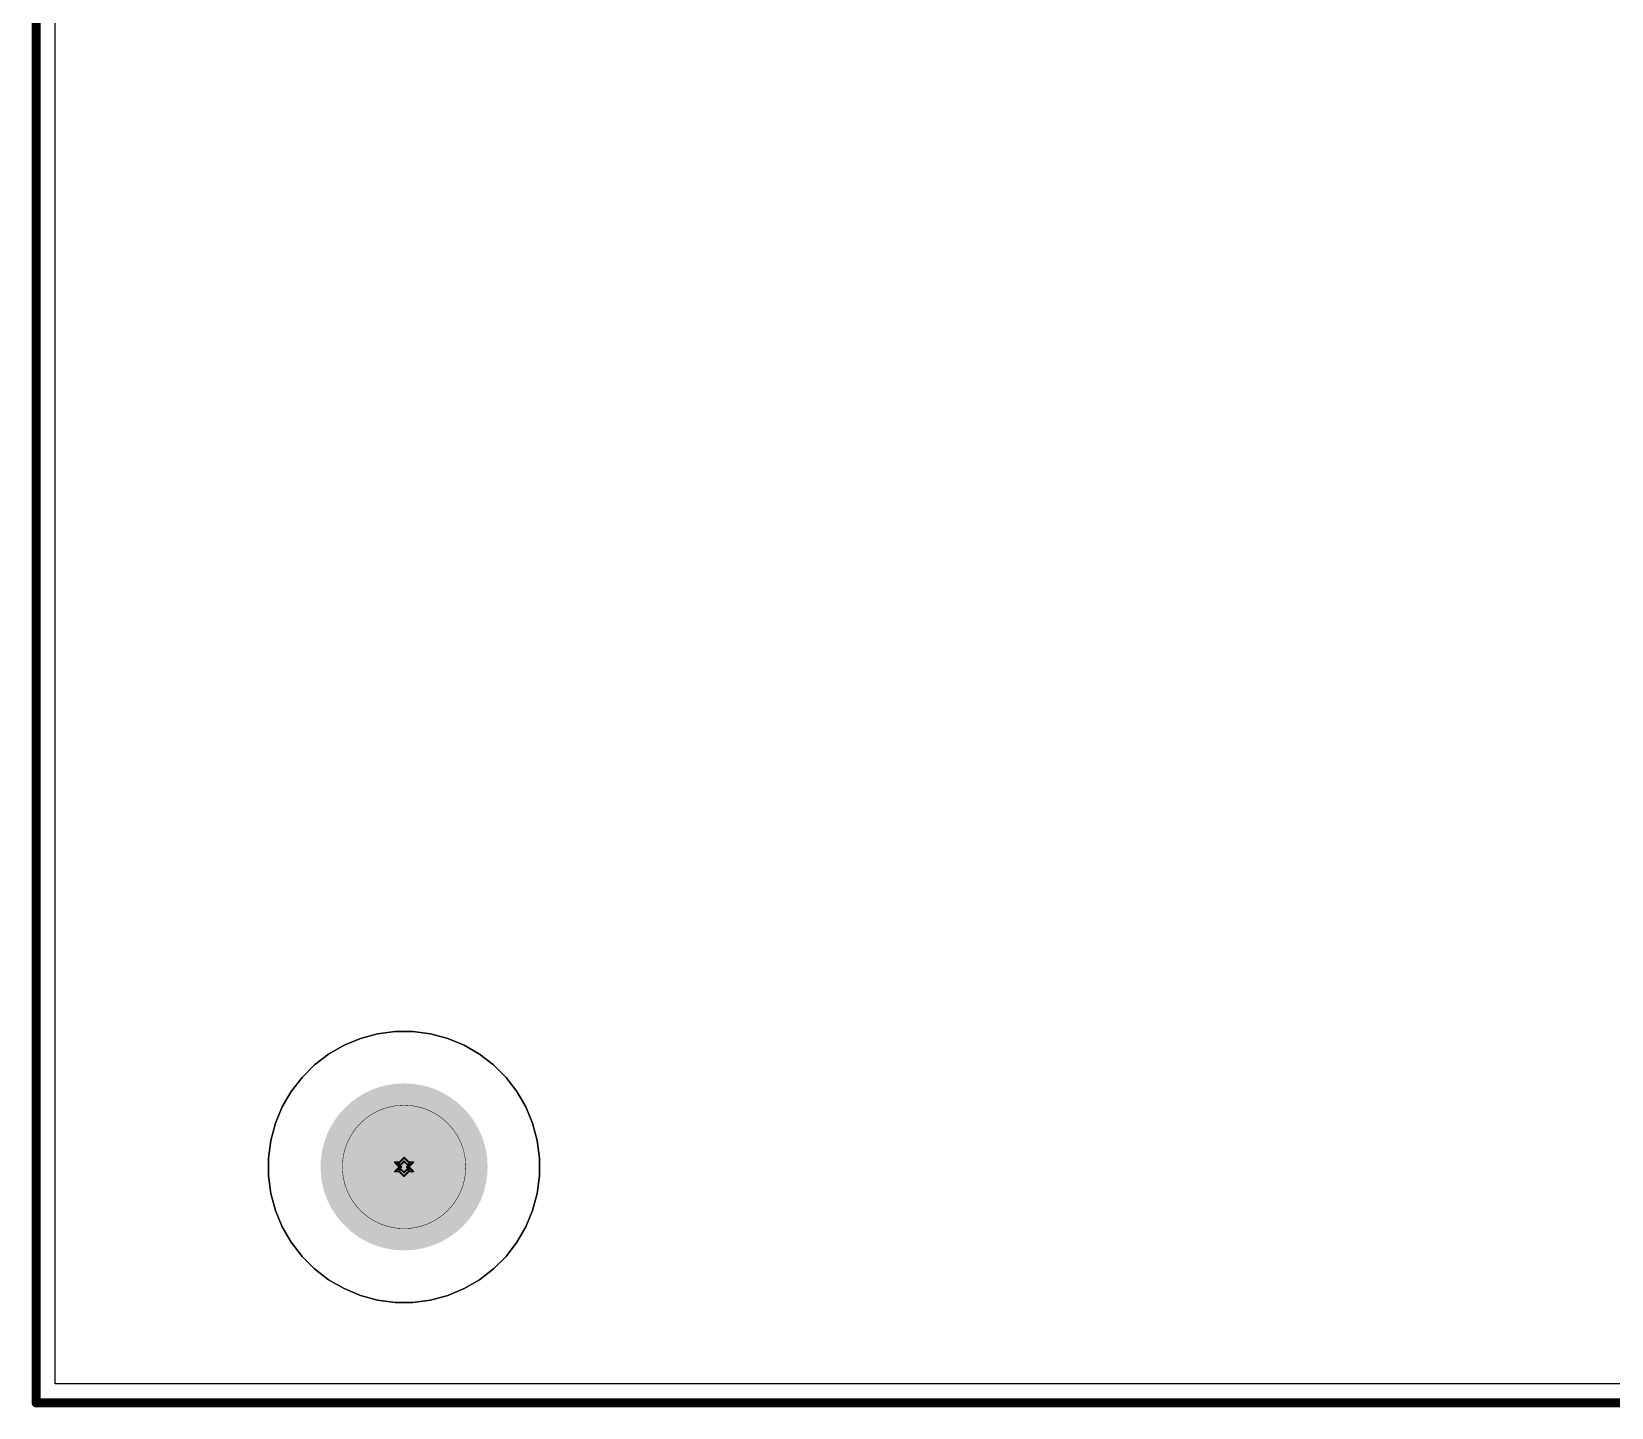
# Model space of a CAD drawing. Header units: inches. Extents: x 0 to 289, y 0 to 168.
# Drawn here: x -0.13 to 43.4, y -0.13 to 37.78 of the extents above; entities that cross this region are included whole.
import ezdxf

# ---------------------------------------------------------------- set-up
doc = ezdxf.new("R2010")
doc.units = ezdxf.units.IN
for name, color, linetype in [('Board Outline', 216, 'Continuous'), ('Bottom Layer', 5, 'Continuous'), ('Bottom Solder', 6, 'Continuous'), ('Dimension', 6, 'Continuous'), ('Drill Drawing', 1, 'Continuous'), ('Multi-Layer', 9, 'Continuous'), ('Pad Holes', 156, 'Continuous'), ('Top Layer', 1, 'Continuous'), ('Top Solder', 216, 'Continuous')]:
    doc.layers.add(name, color=color, linetype=linetype)

msp = doc.modelspace()

# ---------------------------------------------------------------- hatches: boundary and pattern name
at = {"layer": 'Bottom Layer'}
h = msp.add_hatch(color=5, dxfattribs=at)
edge = h.paths.add_edge_path()
edge.add_arc((10.135, 6.5), 2.2, 0, 360)
at = {"layer": 'Bottom Solder'}
h = msp.add_hatch(color=6, dxfattribs=at)
edge = h.paths.add_edge_path()
edge.add_arc((10.135, 6.5), 2.302, 0, 360)
at = {"layer": 'Multi-Layer'}
h = msp.add_hatch(color=9, dxfattribs=at)
edge = h.paths.add_edge_path()
edge.add_arc((10.135, 6.5), 2.2, 0, 360)
at = {"layer": 'Pad Holes'}
h = msp.add_hatch(color=7, dxfattribs=at)
edge = h.paths.add_edge_path()
edge.add_arc((10.135, 6.5), 1.7, 0, 360)
at = {"layer": 'Top Layer'}
h = msp.add_hatch(color=1, dxfattribs=at)
edge = h.paths.add_edge_path()
edge.add_arc((10.135, 6.5), 2.2, 0, 360)
at = {"layer": 'Top Solder'}
h = msp.add_hatch(color=216, dxfattribs=at)
edge = h.paths.add_edge_path()
edge.add_arc((10.135, 6.5), 2.302, 0, 360)

# ---------------------------------------------------------------- linework, layer by layer
at = {"layer": 'Board Outline'}
for points in [[(0, 0, 0.254, 0.254, 0), (0, 100, 0.254, 0.254, 0)], [(0, 0, 0.254, 0.254, 0), (145.27, 0, 0.254, 0.254, 0)]]:
    msp.add_lwpolyline(points, format="xyseb", dxfattribs=at)
msp.add_lwpolyline([(-0.064, 0, 0.127, 0.127, 1), (0.064, 0, 0.127, 0.127, 1)], format="xyseb", close=True, dxfattribs=at)
msp.add_lwpolyline([(-0.064, 0, 0.127, 0.127, 1), (0.064, 0, 0.127, 0.127, 1)], format="xyseb", close=True, dxfattribs=at)
at = {"layer": 'Bottom Layer'}
for p, q in [((0.518, 0.518), (0.518, 83.114)), ((8.933, 10.042), (8.48, 9.855)), ((9.405, 10.169), (8.933, 10.042)), ((9.89, 10.233), (9.405, 10.169)), ((10.38, 10.233), (9.89, 10.233)), ((10.865, 10.169), (10.38, 10.233)), ((11.337, 10.042), (10.865, 10.169)), ((11.79, 9.855), (11.337, 10.042)), ((8.057, 9.61), (7.669, 9.312)), ((8.48, 9.855), (8.057, 9.61)), ((12.213, 9.61), (11.79, 9.855)), ((12.601, 9.312), (12.213, 9.61)), ((7.669, 9.312), (7.323, 8.966)), ((12.947, 8.966), (12.601, 9.312)), ((7.323, 8.966), (7.025, 8.578)), ((13.245, 8.578), (12.947, 8.966)), ((7.025, 8.578), (6.78, 8.155)), ((13.49, 8.155), (13.245, 8.578)), ((6.78, 8.155), (6.593, 7.702)), ((13.677, 7.702), (13.49, 8.155)), ((6.593, 7.702), (6.466, 7.23)), ((13.804, 7.23), (13.677, 7.702)), ((6.466, 7.23), (6.402, 6.745)), ((13.868, 6.745), (13.804, 7.23)), ((6.402, 6.745), (6.402, 6.255)), ((13.868, 6.255), (13.868, 6.745)), ((6.402, 6.255), (6.466, 5.77)), ((13.804, 5.77), (13.868, 6.255)), ((6.466, 5.77), (6.593, 5.298)), ((13.677, 5.298), (13.804, 5.77)), ((6.593, 5.298), (6.78, 4.845)), ((13.49, 4.845), (13.677, 5.298)), ((6.78, 4.845), (7.025, 4.422)), ((13.245, 4.422), (13.49, 4.845)), ((7.025, 4.422), (7.323, 4.034)), ((12.947, 4.034), (13.245, 4.422)), ((7.323, 4.034), (7.669, 3.688)), ((12.601, 3.688), (12.947, 4.034)), ((7.669, 3.688), (8.057, 3.39)), ((12.213, 3.39), (12.601, 3.688)), ((8.057, 3.39), (8.48, 3.145)), ((8.48, 3.145), (8.933, 2.958)), ((11.337, 2.958), (11.79, 3.145)), ((11.79, 3.145), (12.213, 3.39)), ((8.933, 2.958), (9.405, 2.831)), ((9.405, 2.831), (9.89, 2.767)), ((9.89, 2.767), (10.38, 2.767)), ((10.38, 2.767), (10.865, 2.831)), ((10.865, 2.831), (11.337, 2.958)), ((144.752, 0.518), (0.518, 0.518))]:
    msp.add_line(p, q, dxfattribs=at)
at = {"layer": 'Dimension'}
for points in [[(0, 0, 0.0127, 0.0127, 0), (0, 100, 0.0127, 0.0127, 0)], [(0, 0, 0.0127, 0.0127, 0), (145.27, 0, 0.0127, 0.0127, 0)]]:
    msp.add_lwpolyline(points, format="xyseb", dxfattribs=at)
for points in [[(11.835, 6.5, 0.0127, 0.0127, 1), (8.435, 6.5, 0.0127, 0.0127, 1)], [(8.432, 6.5, 0.00635, 0.00635, 1), (8.438, 6.5, 0.00635, 0.00635, 1)], [(11.832, 6.5, 0.00635, 0.00635, 1), (11.838, 6.5, 0.00635, 0.00635, 1)], [(-0.003, 0, 0.00635, 0.00635, 1), (0.003, 0, 0.00635, 0.00635, 1)], [(-0.003, 0, 0.00635, 0.00635, 1), (0.003, 0, 0.00635, 0.00635, 1)]]:
    msp.add_lwpolyline(points, format="xyseb", close=True, dxfattribs=at)
at = {"layer": 'Drill Drawing'}
for points in [[(9.881, 6.627, 0.0508, 0.0508, 0), (10.008, 6.5, 0.0508, 0.0508, 0)], [(9.881, 6.627, 0.0508, 0.0508, 0), (10.008, 6.627, 0.0508, 0.0508, 0)], [(9.983, 6.576, 0.0508, 0.0508, 0), (10.059, 6.5, 0.0508, 0.0508, 0)], [(9.983, 6.576, 0.0508, 0.0508, 0), (10.059, 6.576, 0.0508, 0.0508, 0)], [(10.008, 6.627, 0.0508, 0.0508, 0), (10.135, 6.754, 0.0508, 0.0508, 0)], [(10.059, 6.576, 0.0508, 0.0508, 0), (10.135, 6.652, 0.0508, 0.0508, 0)], [(10.135, 6.754, 0.0508, 0.0508, 0), (10.262, 6.627, 0.0508, 0.0508, 0)], [(10.135, 6.652, 0.0508, 0.0508, 0), (10.211, 6.576, 0.0508, 0.0508, 0)], [(10.211, 6.576, 0.0508, 0.0508, 0), (10.287, 6.576, 0.0508, 0.0508, 0)], [(10.211, 6.5, 0.0508, 0.0508, 0), (10.287, 6.576, 0.0508, 0.0508, 0)], [(10.262, 6.627, 0.0508, 0.0508, 0), (10.389, 6.627, 0.0508, 0.0508, 0)], [(10.262, 6.5, 0.0508, 0.0508, 0), (10.389, 6.627, 0.0508, 0.0508, 0)], [(9.881, 6.373, 0.0508, 0.0508, 0), (10.008, 6.5, 0.0508, 0.0508, 0)], [(9.881, 6.373, 0.0508, 0.0508, 0), (10.008, 6.373, 0.0508, 0.0508, 0)], [(9.983, 6.424, 0.0508, 0.0508, 0), (10.059, 6.5, 0.0508, 0.0508, 0)], [(9.983, 6.424, 0.0508, 0.0508, 0), (10.059, 6.424, 0.0508, 0.0508, 0)], [(10.008, 6.373, 0.0508, 0.0508, 0), (10.135, 6.246, 0.0508, 0.0508, 0)], [(10.059, 6.424, 0.0508, 0.0508, 0), (10.135, 6.348, 0.0508, 0.0508, 0)], [(10.135, 6.348, 0.0508, 0.0508, 0), (10.211, 6.424, 0.0508, 0.0508, 0)], [(10.135, 6.246, 0.0508, 0.0508, 0), (10.262, 6.373, 0.0508, 0.0508, 0)], [(10.211, 6.5, 0.0508, 0.0508, 0), (10.287, 6.424, 0.0508, 0.0508, 0)], [(10.211, 6.424, 0.0508, 0.0508, 0), (10.287, 6.424, 0.0508, 0.0508, 0)], [(10.262, 6.5, 0.0508, 0.0508, 0), (10.389, 6.373, 0.0508, 0.0508, 0)], [(10.262, 6.373, 0.0508, 0.0508, 0), (10.389, 6.373, 0.0508, 0.0508, 0)]]:
    msp.add_lwpolyline(points, format="xyseb", dxfattribs=at)
for points in [[(9.868, 6.627, 0.0254, 0.0254, 1), (9.894, 6.627, 0.0254, 0.0254, 1)], [(9.868, 6.627, 0.0254, 0.0254, 1), (9.894, 6.627, 0.0254, 0.0254, 1)], [(9.97, 6.576, 0.0254, 0.0254, 1), (9.995, 6.576, 0.0254, 0.0254, 1)], [(9.97, 6.576, 0.0254, 0.0254, 1), (9.995, 6.576, 0.0254, 0.0254, 1)], [(9.995, 6.627, 0.0254, 0.0254, 1), (10.021, 6.627, 0.0254, 0.0254, 1)], [(9.995, 6.627, 0.0254, 0.0254, 1), (10.021, 6.627, 0.0254, 0.0254, 1)], [(10.046, 6.576, 0.0254, 0.0254, 1), (10.071, 6.576, 0.0254, 0.0254, 1)], [(10.046, 6.576, 0.0254, 0.0254, 1), (10.071, 6.576, 0.0254, 0.0254, 1)], [(10.122, 6.754, 0.0254, 0.0254, 1), (10.148, 6.754, 0.0254, 0.0254, 1)], [(10.122, 6.754, 0.0254, 0.0254, 1), (10.148, 6.754, 0.0254, 0.0254, 1)], [(10.122, 6.652, 0.0254, 0.0254, 1), (10.148, 6.652, 0.0254, 0.0254, 1)], [(10.122, 6.652, 0.0254, 0.0254, 1), (10.148, 6.652, 0.0254, 0.0254, 1)], [(10.198, 6.576, 0.0254, 0.0254, 1), (10.224, 6.576, 0.0254, 0.0254, 1)], [(10.198, 6.576, 0.0254, 0.0254, 1), (10.224, 6.576, 0.0254, 0.0254, 1)], [(10.249, 6.627, 0.0254, 0.0254, 1), (10.275, 6.627, 0.0254, 0.0254, 1)], [(10.249, 6.627, 0.0254, 0.0254, 1), (10.275, 6.627, 0.0254, 0.0254, 1)], [(10.275, 6.576, 0.0254, 0.0254, 1), (10.3, 6.576, 0.0254, 0.0254, 1)], [(10.275, 6.576, 0.0254, 0.0254, 1), (10.3, 6.576, 0.0254, 0.0254, 1)], [(10.376, 6.627, 0.0254, 0.0254, 1), (10.402, 6.627, 0.0254, 0.0254, 1)], [(10.376, 6.627, 0.0254, 0.0254, 1), (10.402, 6.627, 0.0254, 0.0254, 1)], [(9.868, 6.373, 0.0254, 0.0254, 1), (9.894, 6.373, 0.0254, 0.0254, 1)], [(9.868, 6.373, 0.0254, 0.0254, 1), (9.894, 6.373, 0.0254, 0.0254, 1)], [(9.97, 6.424, 0.0254, 0.0254, 1), (9.995, 6.424, 0.0254, 0.0254, 1)], [(9.97, 6.424, 0.0254, 0.0254, 1), (9.995, 6.424, 0.0254, 0.0254, 1)], [(9.995, 6.5, 0.0254, 0.0254, 1), (10.021, 6.5, 0.0254, 0.0254, 1)], [(9.995, 6.5, 0.0254, 0.0254, 1), (10.021, 6.5, 0.0254, 0.0254, 1)], [(9.995, 6.373, 0.0254, 0.0254, 1), (10.021, 6.373, 0.0254, 0.0254, 1)], [(9.995, 6.373, 0.0254, 0.0254, 1), (10.021, 6.373, 0.0254, 0.0254, 1)], [(10.046, 6.5, 0.0254, 0.0254, 1), (10.071, 6.5, 0.0254, 0.0254, 1)], [(10.046, 6.5, 0.0254, 0.0254, 1), (10.071, 6.5, 0.0254, 0.0254, 1)], [(10.046, 6.424, 0.0254, 0.0254, 1), (10.071, 6.424, 0.0254, 0.0254, 1)], [(10.046, 6.424, 0.0254, 0.0254, 1), (10.071, 6.424, 0.0254, 0.0254, 1)], [(10.122, 6.348, 0.0254, 0.0254, 1), (10.148, 6.348, 0.0254, 0.0254, 1)], [(10.122, 6.348, 0.0254, 0.0254, 1), (10.148, 6.348, 0.0254, 0.0254, 1)], [(10.122, 6.246, 0.0254, 0.0254, 1), (10.148, 6.246, 0.0254, 0.0254, 1)], [(10.122, 6.246, 0.0254, 0.0254, 1), (10.148, 6.246, 0.0254, 0.0254, 1)], [(10.198, 6.5, 0.0254, 0.0254, 1), (10.224, 6.5, 0.0254, 0.0254, 1)], [(10.198, 6.5, 0.0254, 0.0254, 1), (10.224, 6.5, 0.0254, 0.0254, 1)], [(10.198, 6.424, 0.0254, 0.0254, 1), (10.224, 6.424, 0.0254, 0.0254, 1)], [(10.198, 6.424, 0.0254, 0.0254, 1), (10.224, 6.424, 0.0254, 0.0254, 1)], [(10.249, 6.5, 0.0254, 0.0254, 1), (10.275, 6.5, 0.0254, 0.0254, 1)], [(10.249, 6.5, 0.0254, 0.0254, 1), (10.275, 6.5, 0.0254, 0.0254, 1)], [(10.249, 6.373, 0.0254, 0.0254, 1), (10.275, 6.373, 0.0254, 0.0254, 1)], [(10.249, 6.373, 0.0254, 0.0254, 1), (10.275, 6.373, 0.0254, 0.0254, 1)], [(10.275, 6.424, 0.0254, 0.0254, 1), (10.3, 6.424, 0.0254, 0.0254, 1)], [(10.275, 6.424, 0.0254, 0.0254, 1), (10.3, 6.424, 0.0254, 0.0254, 1)], [(10.376, 6.373, 0.0254, 0.0254, 1), (10.402, 6.373, 0.0254, 0.0254, 1)], [(10.376, 6.373, 0.0254, 0.0254, 1), (10.402, 6.373, 0.0254, 0.0254, 1)]]:
    msp.add_lwpolyline(points, format="xyseb", close=True, dxfattribs=at)
at = {"layer": 'Multi-Layer'}
for p, q in [((8.48, 9.855), (8.933, 10.042)), ((8.933, 10.042), (9.405, 10.169)), ((9.405, 10.169), (9.89, 10.233)), ((9.89, 10.233), (10.135, 10.233)), ((10.135, 10.233), (10.38, 10.233)), ((10.38, 10.233), (10.865, 10.169)), ((10.865, 10.169), (11.337, 10.042)), ((11.337, 10.042), (11.79, 9.855)), ((7.669, 9.312), (8.057, 9.61)), ((8.057, 9.61), (8.48, 9.855)), ((11.79, 9.855), (12.213, 9.61)), ((12.213, 9.61), (12.601, 9.312)), ((7.323, 8.966), (7.669, 9.312)), ((12.601, 9.312), (12.947, 8.966)), ((7.025, 8.578), (7.323, 8.966)), ((12.947, 8.966), (13.245, 8.578)), ((6.78, 8.155), (7.025, 8.578)), ((13.245, 8.578), (13.49, 8.155)), ((6.593, 7.702), (6.78, 8.155)), ((13.49, 8.155), (13.677, 7.702)), ((6.466, 7.23), (6.593, 7.702)), ((13.677, 7.702), (13.804, 7.23)), ((6.402, 6.745), (6.466, 7.23)), ((13.804, 7.23), (13.868, 6.745)), ((6.402, 6.5), (6.402, 6.745)), ((13.868, 6.745), (13.868, 6.5)), ((6.402, 6.255), (6.402, 6.5)), ((6.466, 5.77), (6.402, 6.255)), ((13.868, 6.255), (13.804, 5.77)), ((13.868, 6.5), (13.868, 6.255)), ((6.593, 5.298), (6.466, 5.77)), ((13.804, 5.77), (13.677, 5.298)), ((6.78, 4.845), (6.593, 5.298)), ((13.677, 5.298), (13.49, 4.845)), ((7.025, 4.422), (6.78, 4.845)), ((13.49, 4.845), (13.245, 4.422)), ((7.323, 4.034), (7.025, 4.422)), ((13.245, 4.422), (12.947, 4.034)), ((7.669, 3.688), (7.323, 4.034)), ((12.947, 4.034), (12.601, 3.688)), ((8.057, 3.39), (7.669, 3.688)), ((12.601, 3.688), (12.213, 3.39)), ((8.48, 3.145), (8.057, 3.39)), ((8.933, 2.958), (8.48, 3.145)), ((11.79, 3.145), (11.337, 2.958)), ((12.213, 3.39), (11.79, 3.145)), ((9.405, 2.831), (8.933, 2.958)), ((9.89, 2.767), (9.405, 2.831)), ((10.135, 2.767), (9.89, 2.767)), ((10.135, 2.767), (10.135, 2.767)), ((10.38, 2.767), (10.135, 2.767)), ((10.865, 2.831), (10.38, 2.767)), ((11.337, 2.958), (10.865, 2.831))]:
    msp.add_line(p, q, dxfattribs=at)
at = {"layer": 'Top Layer'}
for p, q in [((0.518, 0.518), (0.518, 83.225)), ((8.933, 10.042), (8.48, 9.855)), ((9.405, 10.169), (8.933, 10.042)), ((9.89, 10.233), (9.405, 10.169)), ((10.38, 10.233), (9.89, 10.233)), ((10.865, 10.169), (10.38, 10.233)), ((11.337, 10.042), (10.865, 10.169)), ((11.79, 9.855), (11.337, 10.042)), ((8.057, 9.61), (7.669, 9.312)), ((8.48, 9.855), (8.057, 9.61)), ((12.213, 9.61), (11.79, 9.855)), ((12.601, 9.312), (12.213, 9.61)), ((7.669, 9.312), (7.323, 8.966)), ((12.947, 8.966), (12.601, 9.312)), ((7.323, 8.966), (7.025, 8.578)), ((13.245, 8.578), (12.947, 8.966)), ((7.025, 8.578), (6.78, 8.155)), ((13.49, 8.155), (13.245, 8.578)), ((6.78, 8.155), (6.593, 7.702)), ((13.677, 7.702), (13.49, 8.155)), ((6.593, 7.702), (6.466, 7.23)), ((13.804, 7.23), (13.677, 7.702)), ((6.466, 7.23), (6.402, 6.745)), ((13.868, 6.745), (13.804, 7.23)), ((6.402, 6.745), (6.402, 6.255)), ((13.868, 6.255), (13.868, 6.745)), ((6.402, 6.255), (6.466, 5.77)), ((13.804, 5.77), (13.868, 6.255)), ((6.466, 5.77), (6.593, 5.298)), ((13.677, 5.298), (13.804, 5.77)), ((6.593, 5.298), (6.78, 4.845)), ((13.49, 4.845), (13.677, 5.298)), ((6.78, 4.845), (7.025, 4.422)), ((13.245, 4.422), (13.49, 4.845)), ((7.025, 4.422), (7.323, 4.034)), ((12.947, 4.034), (13.245, 4.422)), ((7.323, 4.034), (7.669, 3.688)), ((12.601, 3.688), (12.947, 4.034)), ((7.669, 3.688), (8.057, 3.39)), ((12.213, 3.39), (12.601, 3.688)), ((8.057, 3.39), (8.48, 3.145)), ((8.48, 3.145), (8.933, 2.958)), ((11.337, 2.958), (11.79, 3.145)), ((11.79, 3.145), (12.213, 3.39)), ((8.933, 2.958), (9.405, 2.831)), ((9.405, 2.831), (9.89, 2.767)), ((9.89, 2.767), (10.38, 2.767)), ((10.38, 2.767), (10.865, 2.831)), ((10.865, 2.831), (11.337, 2.958)), ((144.752, 0.518), (0.518, 0.518))]:
    msp.add_line(p, q, dxfattribs=at)

doc.saveas('drawing.dxf')
